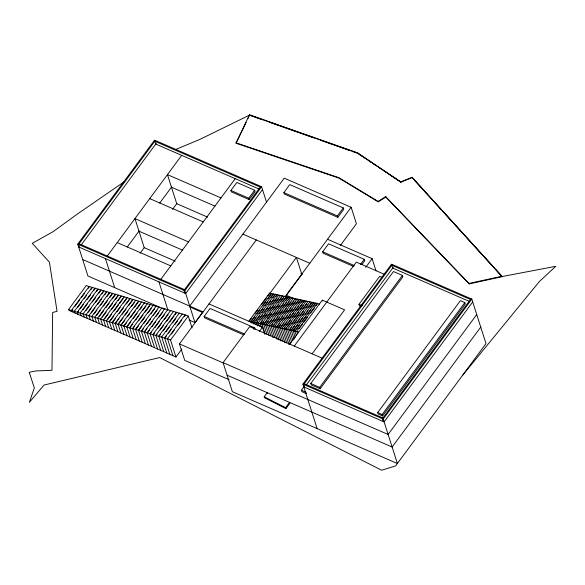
<?xml version="1.0" encoding="UTF-8"?>
<svg xmlns="http://www.w3.org/2000/svg" width="585" height="585" viewBox="0 0 585 585"><rect width="100%" height="100%" fill="white"/><g stroke="black" fill="none" stroke-linecap="round" stroke-linejoin="round"><path stroke-width="0.88" d="M235.843 142.747L338.854 177.665L378.078 201.372L385.698 196.633L385.844 197.101L378.232 201.847L339 178.132L235.989 143.215L249.495 114.77L357.567 152.846L401.061 182.249L388.36 173.767M236.384 142.418L246.139 122.433M248.084 118.433L249.495 114.77M164.034 309.129L87.933 276.003L77.754 244.113L154.557 140.159L261.605 186.747L266.519 202.147M155.354 140.51L78.551 244.457L79.458 247.287M81.081 245.093L156.261 143.34M107.026 256.405L181.694 155.347M181.869 348.996L175.961 356.996L68.906 310.401L68.606 309.458L86.331 285.473L89.388 286.804L88.313 288.259M71.97 311.732L71.516 310.321L89.242 286.328L92.298 287.659L90.69 289.846M72.745 309.341L71.67 310.789L68.606 309.458M74.887 306.43L79.721 299.886M81.337 297.707L84.554 293.348M75.026 313.063L74.427 311.176L92.152 287.191L95.209 288.522L93.593 290.701M77.798 307.286L81.556 302.204M84.24 298.569L86.39 295.659M78.083 314.394L77.33 312.039L95.055 288.054L98.112 289.385L96.503 291.564M78.558 311.059L77.483 312.507L74.427 311.176M80.167 308.873L83.392 304.514M87.15 299.425L90.375 295.067M127.274 246.994L139.179 230.892M159.727 203.075L171.632 186.966M81.147 315.724L80.24 312.902L97.966 288.91L101.022 290.24L98.872 293.151M83.077 309.736L87.377 303.922M89.52 301.012L93.819 295.198M84.203 317.055L83.15 313.757L100.876 289.772L103.933 291.103L101.783 294.006M85.988 310.598L89.205 306.233M92.43 301.875L95.655 297.509M87.26 318.386L86.061 314.62L103.779 290.628L106.843 291.959M88.357 312.185L91.041 308.551M95.34 302.73L99.633 296.917M90.317 319.717L88.964 315.476L106.689 291.491L109.746 292.822L107.062 296.456M91.267 313.041L95.026 307.951M97.71 304.317L101.468 299.227M104.693 294.869L106.302 292.69M93.381 321.055L91.874 316.339L109.6 292.346L112.656 293.677M94.17 313.904L96.861 310.269M100.62 305.18L103.304 301.546M140.115 253.246L144.444 247.389M172.568 209.32L176.897 203.47M96.437 322.386L94.785 317.202L112.503 293.209L115.567 294.54L112.342 298.906M96.547 315.49L100.306 310.401M103.523 306.035L107.289 300.953M109.973 297.319L112.123 294.409M99.494 323.717L97.688 318.057L115.413 294.072L118.47 295.403M99.45 316.346L103.75 310.533M105.9 307.622L109.117 303.264M102.55 325.048L100.598 318.92L118.324 294.928L121.38 296.259L118.155 300.624M102.36 317.209L106.119 312.119M108.803 308.485L112.561 303.396M115.252 299.761L117.936 296.127M105.614 326.379L103.508 319.776L121.234 295.791L124.291 297.121M104.73 318.796L107.954 314.43M111.713 309.348L116.013 303.527M108.671 327.71L106.412 320.639L124.137 296.646L127.201 297.977M107.64 319.651L111.399 314.569M114.082 310.935L118.382 305.114M119.457 303.659L123.216 298.577M111.728 329.041L109.322 321.494L127.047 297.509L130.104 298.84L126.345 303.929M110.55 320.514L113.768 316.156M116.993 311.79L120.218 307.432M123.435 303.067L126.66 298.708M114.792 330.371L112.232 322.357L129.958 298.365L133.014 299.703M112.92 322.101L115.603 318.467M119.362 313.377L123.662 307.564M117.848 331.702L115.143 323.22L132.861 299.227L135.925 300.558M115.83 322.964L119.047 318.598M122.272 314.24L126.031 309.151M128.715 305.516L132.473 300.427M120.905 333.033L118.046 324.075L135.771 300.09L138.828 301.421M118.733 323.819L123.033 318.006M125.183 315.096L127.866 311.461M131.625 306.372L134.309 302.737M123.962 334.364L120.956 324.938L138.682 300.946L141.738 302.277M124.868 320.317L121.11 325.406L118.046 324.075M127.552 316.682L129.702 313.779M134.535 307.235L138.294 302.145M127.025 335.695L123.866 325.794L141.585 301.809L144.649 303.14M126.704 322.635L124.013 326.269L120.956 324.938M130.462 317.545L135.296 311.001M136.905 308.821L140.129 304.463M160.553 279.703L235.221 178.644M130.082 337.026L126.77 326.657L144.495 302.664L147.552 303.995M130.682 322.042L126.923 327.125L123.866 325.794M133.365 318.401L137.124 313.319M139.815 309.684L141.965 306.774M133.139 338.357L129.68 327.512L147.405 303.527L150.462 304.858M230.892 190.454L236.801 182.454L254.643 190.22L255.097 191.631L249.188 199.631L231.346 191.865L230.892 190.454L248.735 198.22L249.188 199.631M132.517 324.353L129.833 327.988L126.77 326.657M135.742 319.988L138.959 315.629M142.718 310.54L145.943 306.182M136.203 339.688L132.59 328.375L150.316 304.39L153.372 305.721M134.353 326.664L132.737 328.85L129.68 327.512M138.645 320.851L142.945 315.037M145.095 312.127L149.387 306.313M139.259 341.018L135.501 329.238L153.219 305.246L156.283 306.577M138.331 326.072L135.647 329.706L132.59 328.375M141.555 321.713L144.78 317.348M147.998 312.99L151.222 308.624M142.316 342.349L138.404 330.094L156.129 306.109L159.186 307.439M141.775 326.203L138.557 330.569L135.501 329.238M143.925 323.3L146.608 319.666M150.908 313.845L154.667 308.756M145.373 343.68L141.314 330.956L159.04 306.964M143.61 328.521L141.46 331.424L138.404 330.094M146.835 324.156L150.594 319.066M153.277 315.432L157.036 310.342M148.436 345.011L144.224 331.812L161.943 307.827L165.007 309.158M147.054 328.653L144.371 332.287L141.314 330.956M149.745 325.019L152.429 321.384M156.188 316.295L158.871 312.661M151.493 346.342L147.127 332.675L164.853 308.683L167.91 310.021L158.945 281.882M149.431 330.24L147.281 333.143L144.224 331.812M152.115 326.605L155.873 321.516M159.098 317.15L162.316 312.792M248.735 198.22L254.643 190.22M154.55 347.673L150.038 333.538L167.763 309.545L170.82 310.876M151.259 332.551L150.191 334.006L147.127 332.675M155.025 327.461L159.317 321.648M161.467 318.737L164.692 314.379M260.8 186.403L183.997 290.35L184.904 293.18M202.556 312.346L194.98 322.598L184.801 290.701L261.605 186.747M157.606 349.004L152.948 334.393L170.674 310.408L173.73 311.739M154.711 332.682L153.095 334.869L150.038 333.538M157.928 328.324L161.687 323.234M164.378 319.6L168.136 314.511M262.511 189.577L185.708 293.531L78.653 246.936M160.67 350.335L155.851 335.256L173.577 311.264L176.633 312.595L175.025 314.774M157.08 334.269L156.005 335.724L152.948 334.393M160.305 329.911L163.522 325.545M166.747 321.187L169.972 316.829M163.727 351.665L158.762 336.112L176.487 312.127L179.544 313.458M160.524 334.408L158.915 336.587L155.851 335.256M163.208 330.766L166.966 325.684M169.657 322.05L173.95 316.229M166.784 352.996L161.672 336.975L179.398 312.982L182.454 314.313M166.118 331.629L169.343 327.271M172.56 322.905L175.785 318.547M169.847 354.334L164.582 337.83L182.301 313.845L185.365 315.176L184.29 316.631M166.337 336.126L164.729 338.305L161.672 336.975M168.487 333.216L171.171 329.582M174.937 324.492L177.621 320.858M189.715 306.101L284.244 178.162L351.154 207.28L356.419 223.777L340.302 245.583M172.904 355.665L167.485 338.693L185.211 314.708L188.268 316.039L192.063 327.914M171.398 334.079L174.623 329.713M177.84 325.355L181.599 320.266M175.961 356.996L170.549 340.024L188.268 316.039M283.849 192.619L289.758 184.626L343.285 207.924L343.739 209.335L337.83 217.327L284.303 194.037L283.849 192.619L337.377 215.916L337.83 217.327M229.057 379.694L184.728 360.404L179.463 343.907L256.274 239.96M243.426 334.759L204.604 317.86L204.15 316.448L210.059 308.449L254.665 327.863L255.118 329.275M249.151 321.399L251.301 318.489M255.06 313.399L257.744 309.765M261.502 304.675L266.336 298.138M267.952 295.952L296.412 257.429L301.831 274.394L285.18 296.931M251.382 323.037L250.833 321.326L271.513 293.341L273.495 294.204M254.694 316.77L250.987 321.794L249.005 320.931L269.678 292.946L271.659 293.809M256.815 313.904L259.469 310.313M262.65 306.006L265.831 301.699M267.952 298.833L271.133 294.526M253.363 323.9L252.669 321.728L273.349 293.743L275.33 294.606L273.21 297.472M253.883 320.755L256.003 317.889M259.184 313.582L262.892 308.558M265.012 305.684L267.667 302.101M270.848 297.794L272.968 294.92M123.954 181.95L77.893 213.671L53.059 231.689L32.241 243.338L49.425 262.175L57.052 311.315L52.643 312.478L51.977 370.298L35.707 370.963L29.25 372.323L34.332 387.884L29.389 402.319L44.043 385.047L159.661 357.574L381.669 470.23L395.628 465.909L486.011 343.578L471.817 299.118L391.526 264.171L302.906 384.118L383.197 419.057L397.391 463.525L232.347 391.694L223.075 362.627L249.656 326.649L322.774 358.466M255.323 324.69L254.504 322.123L275.184 294.138L277.166 295.001L276.105 296.434M256.245 320.434L259.426 316.134M262.073 312.544L264.193 309.67M267.908 304.646L270.562 301.063M257.407 325.874L256.34 322.518L277.019 294.533L279.001 295.396M257.546 321.553L256.486 322.986L254.504 322.123M259.14 319.395L262.321 315.096M264.442 312.222L267.623 307.915M270.27 304.332L273.985 299.308M259.272 326.357L258.175 322.92L278.848 294.935L280.829 295.791M253.59 329.318L254.665 327.863M337.377 215.916L343.285 207.924M261.502 319.081L265.744 313.341M267.33 311.183L270.519 306.876M272.639 304.01L276.88 298.27M261.349 327.527L260.003 323.315L280.683 295.33L282.665 296.193M262.277 320.909L260.157 323.783L258.175 322.92M264.398 318.043L267.045 314.452M269.7 310.862L273.407 305.838M275.528 302.971L278.709 298.664M265.144 334.057L261.839 323.71L282.518 295.725L284.5 296.588M263.579 322.028L261.985 324.178L260.003 323.315M266.76 317.721L270.475 312.697M272.595 309.823L275.242 306.24M277.897 302.65L281.604 297.626M266.914 334.269L263.674 324.112L284.354 296.12L286.336 296.983L283.155 301.29M267.001 320.273L263.82 324.573L261.839 323.71M268.062 318.832L271.776 313.809M274.957 309.509L278.665 304.485M280.785 301.611L283.44 298.021M259.309 331.585L262.533 327.22L209.006 303.929M286.716 296.975L286.167 295.235L351.154 207.28M269.093 335.753L265.51 324.507L286.182 296.522L288.171 297.385L286.05 300.251M266.19 324.258L268.31 321.384M272.018 316.361L275.199 312.054M277.853 308.47L279.974 305.597M270.87 335.951L267.345 324.902L288.017 296.917L289.999 297.78L288.412 299.937M269.078 323.22L271.733 319.629M274.38 316.039L278.094 311.015M280.215 308.149L283.396 303.842M353.823 266.563L323.117 253.195L322.664 251.784L328.573 243.791L364.258 259.316L364.711 260.734L362.027 264.369M273.122 337.662L269.173 325.304L289.853 297.312L291.835 298.174M271.447 322.898L274.628 318.591M277.275 315.001L280.99 309.977M282.577 307.827L286.292 302.803M274.818 337.633L271.009 325.699L291.688 297.714L293.67 298.577M272.749 324.01L271.155 326.167L269.173 325.304M274.336 321.86L278.05 316.836M279.637 314.686L282.826 310.379M285.473 306.789L289.187 301.765M277.071 339.351L272.844 326.094L293.524 298.109L295.505 298.972M274.584 324.412L272.99 326.562L271.009 325.699M275.645 322.971L279.352 317.947M282.533 313.648L286.248 308.624M287.835 306.467L291.016 302.16M278.986 340.009L274.679 326.496L295.352 298.504L297.334 299.366M275.886 325.523L274.826 326.957L272.844 326.094M279.067 321.216L282.782 316.192M284.902 313.326L287.549 309.736M290.73 305.428L293.911 301.129M281.027 341.04L276.508 326.891L297.187 298.906L299.169 299.769L295.988 304.076M279.308 323.768L276.661 327.359L274.679 326.496M281.963 320.178L284.083 317.311M287.791 312.288L290.972 307.981M293.092 305.114L295.747 301.524M282.789 341.223L278.343 327.286L299.023 299.301L301.004 300.163M279.023 327.037L280.617 324.88M284.325 319.863L287.506 315.556M290.16 311.966L292.281 309.099M285.034 342.898L280.178 327.688L300.858 299.695L302.84 300.558L301.246 302.716M281.385 326.715L284.039 323.125M287.22 318.825L290.401 314.518M292.522 311.644L295.703 307.337M298.357 303.754L300.478 300.88M286.745 342.912L282.014 328.083L302.694 300.098L304.675 300.961L303.615 302.394M283.754 326.393L286.935 322.086M289.582 318.503L293.824 312.763M295.418 310.606L298.599 306.299M288.99 344.587L283.849 328.477L304.522 300.493L306.503 301.355M285.056 327.512L283.996 328.945L282.014 328.083M286.643 325.355L290.357 320.331M292.478 317.465L295.132 313.874M297.78 310.284L302.021 304.544M290.431 343.753L285.677 328.88L306.357 300.887L307.681 301.465M286.891 327.907L285.831 329.34L283.849 328.477M287.952 326.474L291.659 321.45M294.84 317.143L298.555 312.119M300.675 309.253L303.322 305.662M291.586 342.028L287.513 329.275L308.193 301.29L310.174 302.152M291.908 324.002L295.089 319.695M296.149 318.255L299.856 313.238M303.037 308.931L306.752 303.907M292.756 340.338L289.348 329.669L310.028 301.684L312.01 302.547M291.615 327.264L289.495 330.137L287.513 329.275M294.27 323.68L296.39 320.807M300.098 315.783L303.279 311.476M305.933 307.893L308.054 305.019M294.094 339.183L291.184 330.072L311.856 302.079L313.845 302.942L310.664 307.249M294.511 326.225L291.33 330.532L289.348 329.669M297.165 322.642L299.812 319.052M302.467 315.461L304.588 312.595M308.295 307.571L311.476 303.264M295.228 337.399L293.019 330.466L313.692 302.482L315.673 303.344L313.553 306.211M293.692 330.211L297.933 324.47M299.527 322.32L302.708 318.013M305.355 314.43L308.01 310.84M296.383 335.666L294.847 330.861L315.527 302.876L317.509 303.739L315.922 305.889M296.588 329.18L299.242 325.589M302.423 321.282L306.13 316.258M307.725 314.108L310.906 309.801M297.516 333.867L296.683 331.264L317.362 303.271L319.344 304.134M298.95 328.858L302.664 323.834M303.725 322.401L307.439 317.377M310.62 313.07L314.328 308.046M289.802 344.119L322.298 300.142L344.602 309.845L312.105 353.823M294.262 346.057L356.302 262.102L384.733 274.475M360.499 264.405L364.258 259.316M285.926 408.608L285.626 407.665L289.531 402.378L289.831 403.321L285.926 408.608L264.486 397.734L264.186 396.791L267.228 392.667L267.528 393.61M365.683 267.396L372.126 258.672L327.52 239.265M361.055 306.438L359.431 305.728L358.978 304.317L379.658 276.332L382.085 277.392M392.33 264.522L303.71 384.469L304.617 387.292M301.407 390.217L305.867 392.162L306.313 393.573L301.853 391.636L301.407 390.217L304.054 386.634M306.233 385.098L393.237 267.352M310.774 383.475L393.486 271.528L402.407 275.411L402.86 276.822L320.149 388.769L311.227 384.886L310.774 383.475L319.695 387.358L320.149 388.769M319.695 387.358L402.407 275.411M377.683 412.593L460.395 300.646L464.856 302.584L465.309 304.003L382.597 415.95L378.137 414.004L377.683 412.593L382.144 414.531L382.597 415.95M382.144 414.531L464.856 302.584M471.013 298.767L382.393 418.706L383.299 421.536M383.197 419.057L471.817 299.118M472.717 301.94L384.104 421.887L303.812 386.941M476.731 314.511L388.111 434.458L223.075 362.627M480.746 327.081L392.125 447.028L227.082 375.197M462.377 375.563L539.326 281.59L555.75 266.314L502.142 276.537L484.373 256.998M176.019 149.358L200.048 139.31L249.598 115.077L356.813 152.853M400.908 181.774L412.089 177.299L502.193 276.69L469.148 283.915L385.844 197.101M411.387 177.935L401.01 182.089L357.669 153.153M385.698 196.633L468.994 283.44L502.04 276.222M249.649 115.238L262.511 119.771M269.378 122.185L289.1 129.139M290.818 129.746L313.977 137.899M320.836 140.32L349.998 150.594M352.572 151.5L356.857 153.014M260.274 187.12L154.828 141.226L155.727 144.056L259.499 189.218M470.486 299.483L391.796 265.239L392.703 268.069L469.711 301.582M220.976 197.92L167.449 174.623L176.728 203.69L207.675 217.159M322.664 251.784L354.203 265.51M171.463 187.193L214.951 206.125M242.892 234.132L309.794 263.25M149.723 198.615L203.251 221.912M300.844 273.561L302.518 274.292M358.978 304.317L362.225 305.728M188.48 241.897L134.959 218.607L144.232 247.674L175.178 261.137M138.967 231.177L182.462 250.102M286.167 295.235L295.249 299.191M117.234 242.592L170.761 265.89M296.683 331.264L298.664 332.126M294.847 330.861L296.829 331.724M293.019 330.466L295.001 331.329M291.184 330.072L293.165 330.934M285.677 328.88L287.659 329.743M280.178 327.688L282.16 328.551M278.343 327.286L280.325 328.148M276.508 326.891L278.497 327.754M267.345 324.902L269.327 325.765M265.51 324.507L267.491 325.37M79.085 243.74L184.531 289.633M263.674 324.112L265.656 324.975M77.754 244.113L184.801 290.701M256.34 322.518L258.321 323.381M252.669 321.728L254.65 322.591M250.833 321.326L252.822 322.189M82.668 259.506L203.097 311.922M190.015 307.045L202.564 312.5M204.15 316.448L244.632 334.064M189.13 320.046L194.98 322.598M304.244 383.745L382.926 417.99M167.485 338.693L170.549 340.024M179.463 343.907L223.792 363.197M164.582 337.83L167.639 339.168M158.762 336.112L161.818 337.443M115.143 323.22L118.199 324.551M112.232 322.357L115.289 323.688M109.322 321.494L112.379 322.825M106.412 320.639L109.475 321.969M103.508 319.776L106.565 321.106M100.598 318.92L103.655 320.251M97.688 318.057L100.752 319.388M94.785 317.202L97.841 318.532M91.874 316.339L94.931 317.67M88.964 315.476L92.028 316.807M86.061 314.62L89.117 315.951M83.15 313.757L86.207 315.088M80.24 312.902L83.297 314.233M77.33 312.039L80.394 313.37M71.516 310.321L74.573 311.651M264.186 396.791L285.626 407.665M358.466 153.811L365.939 158.798M368.177 160.297L371.168 162.294M373.413 163.793L376.404 165.782M378.641 167.281L381.632 169.277M383.124 170.272L386.86 172.772M412.184 177.613L429.924 197.123M431.152 198.469L442.158 210.578M443.386 211.924L483.151 255.645M414.07 179.792L428.761 195.938M429.982 197.284L440.995 209.401M442.838 211.419L453.236 222.856M455.072 224.874L465.477 236.318M466.698 237.664L481.996 254.49M483.225 255.835L494.237 267.945M496.073 269.963L502.193 276.69M468.994 283.44L469.148 283.915M412.089 177.299L412.235 177.774M378.078 201.372L378.232 201.847M372.126 258.672L376.001 270.833M322.298 300.142L322.598 301.085M302.906 384.118L317.099 428.578M262.533 327.22L264.749 334.167M105.417 258.585L114.697 287.652"/></g></svg>
